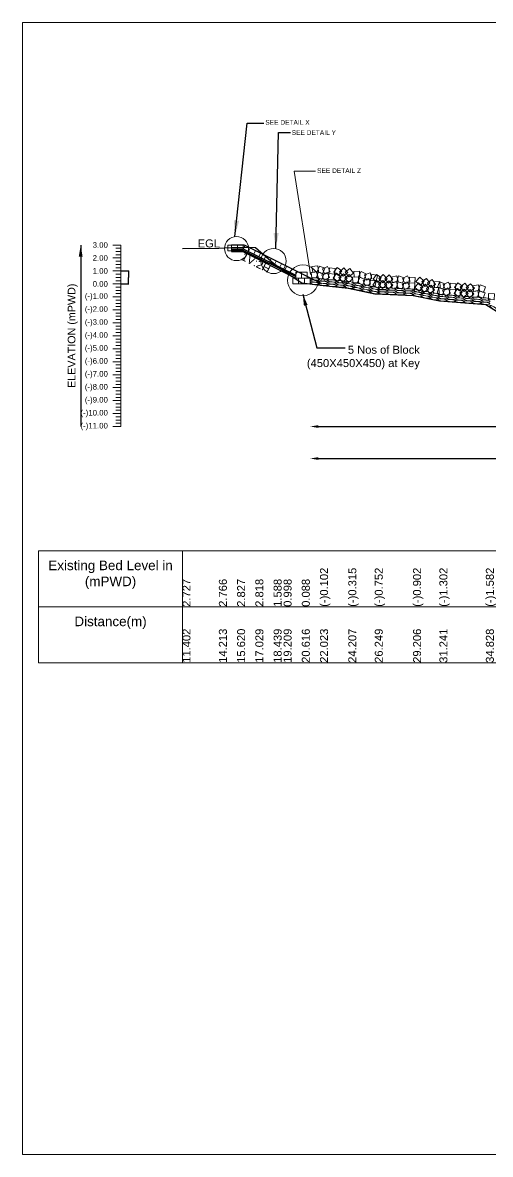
# Model space of a CAD drawing. Header units: inches. Extents: x 66615 to 414904, y -29123 to 90068.
# Drawn here: x 193388 to 196314, y -23222 to -16151 of the extents above; entities that cross this region are included whole.
import ezdxf

# ---------------------------------------------------------------- set-up
doc = ezdxf.new("R2010")
doc.units = ezdxf.units.IN
doc.header["$LTSCALE"] = 7
doc.header["$MEASUREMENT"] = 0
doc.header["$PDMODE"] = 3
for name, color, linetype, lineweight in [('Cross section Data Border', 7, 'Continuous', 9), ('Cross Section Labels', 7, 'Continuous', 9), ('Existing_Bed_Level for Xsection', 7, 'Continuous', 25), ('Long Section Labels', 7, 'Continuous', 9)]:
    doc.layers.add(name, color=color, linetype=linetype, lineweight=lineweight)
doc.styles.get("Standard").update_dxf_attribs({"font": 'arial.ttf'})
doc.dimstyles.new('Appron Lebeling Style', dxfattribs={"dimtxt": 50, "dimasz": 50, "dimexe": 0.18, "dimexo": 0.0625, "dimgap": 0.09, "dimtad": 0, "dimtih": 1, "dimtoh": 1, "dimdec": 4, "dimzin": 0, "dimdsep": 46, "dimtxsty": 'Standard', "dimcen": 0.09, "dimse1": 1, "dimse2": 1, "dimadec": 0, "dimazin": 0, "dimtfac": 1, "dimtdec": 4, "dimtofl": 0, "dimtmove": 0, "dimatfit": 3, "dimfxl": 1, "dimtolj": 1, "dimtzin": 0, "dimarcsym": 0})
doc.dimstyles.get("Standard").update_dxf_attribs({"dimtxt": 0.18, "dimasz": 0.18, "dimexe": 0.18, "dimexo": 0.0625, "dimgap": 0.09, "dimtad": 0, "dimtih": 1, "dimtoh": 1, "dimdec": 4, "dimzin": 0, "dimdsep": 46, "dimtxsty": 'Standard', "dimcen": 0.09, "dimadec": 0, "dimazin": 0, "dimtfac": 1, "dimtdec": 4, "dimtofl": 0, "dimtmove": 0, "dimatfit": 3, "dimfxl": 1, "dimtolj": 1, "dimtzin": 0, "dimarcsym": 0})

# ---------------------------------------------------------------- blocks, each defined once
blk = doc.blocks.new('*D5')
at = {"layer": 'Cross Section Labels', "color": 0, "lineweight": -2}
for p, q in [((195237.6, -18674.5), (196930, -18674.5)), ((198869.6, -18674.5), (197177.2, -18674.5))]:
    blk.add_line(p, q, dxfattribs=at)
at = {"layer": 'Cross Section Labels', "color": 0}
for points in [[(195237.6, -18666.2), (195237.6, -18682.8), (195187.6, -18674.5)], [(198869.6, -18666.2), (198869.6, -18682.8), (198919.6, -18674.5)]]:
    blk.add_solid(points, dxfattribs=at)
at = {"layer": 'Defpoints', "color": 0}
for p in [(195187.6, -17783.5), (198919.6, -18648.6), (198919.6, -18674.5)]:
    blk.add_point(p, dxfattribs=at)
at = {"layer": 'Cross Section Labels', "color": 0, "insert": (197053.6, -18674.5), "char_height": 50, "attachment_point": 5}
blk.add_mtext('\\A1;48.00 m', dxfattribs=at)
blk = doc.blocks.new('*D6')
at = {"layer": 'Cross Section Labels', "color": 0, "lineweight": -2}
for p, q in [((195237.6, -18874.5), (196698, -18874.5)), ((198869.6, -18874.5), (197409.2, -18874.5))]:
    blk.add_line(p, q, dxfattribs=at)
at = {"layer": 'Cross Section Labels', "color": 0}
for points in [[(195237.6, -18866.2), (195237.6, -18882.8), (195187.6, -18874.5)], [(198869.6, -18866.2), (198869.6, -18882.8), (198919.6, -18874.5)]]:
    blk.add_solid(points, dxfattribs=at)
at = {"layer": 'Defpoints', "color": 0}
for p in [(195187.6, -17783.5), (198919.6, -18648.6), (198919.6, -18874.5)]:
    blk.add_point(p, dxfattribs=at)
at = {"layer": 'Cross Section Labels', "color": 0, "insert": (197053.6, -18874.5), "char_height": 50, "attachment_point": 5}
blk.add_mtext('\\A1;Block @22.00 m³/m ^JGoo Bag @26.00 m³/m ', dxfattribs=at)
blk = doc.blocks.new('*D34')
at = {"layer": 'Defpoints', "color": 0}
for p in [(194001.8, -17702.5), (194051.8, -17702.5), (194001.8, -17783.5)]:
    blk.add_point(p, dxfattribs=at)
at = {"layer": 'Long Section Labels', "color": 0, "lineweight": -2}
for p, q in [((194001.9, -17702.5), (194052, -17702.5)), ((194051.8, -17702.7), (194051.8, -17742.8)), ((194051.8, -17783.3), (194051.8, -17743.2)), ((194001.9, -17783.5), (194052, -17783.5))]:
    blk.add_line(p, q, dxfattribs=at)
at = {"layer": 'Long Section Labels', "color": 0}
for points in [[(194051.8, -17702.7), (194051.9, -17702.7), (194051.8, -17702.5)], [(194051.8, -17783.3), (194051.9, -17783.3), (194051.8, -17783.5)]]:
    blk.add_solid(points, dxfattribs=at)
at = {"layer": 'Long Section Labels', "color": 0, "insert": (194051.8, -17743), "char_height": 0.18, "attachment_point": 5}
blk.add_mtext('\\A1;81.0000', dxfattribs=at)

msp = doc.modelspace()

# ---------------------------------------------------------------- linework, layer by layer
at = {"layer": 'Cross section Data Border'}
msp.add_lwpolyline([(193488.48281, -19451.00002), (202357.83983, -19451.00002), (202357.83983, -20151.00002), (193488.48281, -20151.00002)], close=True, dxfattribs=at)
for points in [[(194388.48281, -19451.00002), (194388.48281, -20151.00002)], [(193488.48281, -19801.00002), (202357.83983, -19801.00002)]]:
    msp.add_lwpolyline(points, dxfattribs=at)
at = {"layer": 'Cross Section Labels'}
msp.add_lwpolyline([(193388.48281, -16151.00002), (203388.48281, -16151.00002), (203388.48281, -23222.00002), (193388.48281, -23222.00002)], close=True, dxfattribs=at)
msp.add_lwpolyline([(195188.58312, -17723.79707), (195087.12214, -17079.91789), (195219.64471, -17080.05262)], dxfattribs=at)
for centre, radius in [((194726.39755, -17562.49258), 75.51259), ((194958.10342, -17640.48954), 78.80143), ((195142.11949, -17760.80883), 96.38374)]:
    msp.add_circle(centre, radius, dxfattribs=at)
at = {"layer": 'Existing_Bed_Level for Xsection'}
for points in [[(194388.48281, -17562.60302), (194616.16702, -17559.44402), (194730.20116, -17554.50302), (194844.32101, -17555.23202), (194958.50692, -17654.86202), (195020.8999, -17702.65202), (195134.79849, -17776.36202), (195248.78067, -17791.75202), (195425.7431, -17809.00502), (195591.09428, -17844.40202), (195830.63998, -17856.55202), (195995.46161, -17888.95202), (196286.02083, -17911.63202), (196591.58268, -18103.44002)], [(195260.49024, -17783.49002), (194779.62108, -17543.05544), (194774.49024, -17540.49002), (194768.75379, -17540.49002), (194695.85379, -17540.49002)], [(194695.85379, -17564.79002), (194768.75379, -17564.79002), (195096.46524, -17728.64574)], [(194695.85379, -17572.89002), (194766.84164, -17572.89002), (195096.46524, -17737.70182)], [(194695.85379, -17580.99002), (194764.92949, -17580.99002), (195096.46524, -17746.75789)]]:
    msp.add_lwpolyline(points, dxfattribs=at)
at = {"layer": 'Long Section Labels'}
msp.add_line((194695.85379, -17580.99002), (194695.85379, -17576.94002), dxfattribs=at)
for points in [[(194001.83293, -17540.49002), (193951.83293, -17540.49002)], [(194001.83293, -17560.74002), (193971.83293, -17560.74002)], [(194001.83293, -17580.99002), (193971.83293, -17580.99002)], [(194001.83293, -17601.24002), (193971.83293, -17601.24002)], [(194001.83293, -18674.49002), (194001.83293, -18593.49002), (194001.83293, -18512.49002), (194001.83293, -18431.49002), (194001.83293, -18350.49002), (194001.83293, -18269.49002), (194001.83293, -18188.49002), (194001.83293, -18107.49002), (194001.83293, -18026.49002), (194001.83293, -17945.49002), (194001.83293, -17864.49002), (194001.83293, -17783.49002), (194001.83293, -17702.49002), (194001.83293, -17621.49002), (194001.83293, -17540.49002)], [(194001.83293, -17621.49002), (193951.83293, -17621.49002)], [(194001.83293, -17641.74002), (193971.83293, -17641.74002)], [(194001.83293, -17661.99002), (193971.83293, -17661.99002)], [(194001.83293, -17702.49002), (193951.83293, -17702.49002)], [(194001.83293, -17682.24002), (193971.83293, -17682.24002)], [(194001.83293, -17722.74002), (193971.83293, -17722.74002)], [(194001.83293, -17742.99002), (193971.83293, -17742.99002)], [(194001.83293, -17783.49002), (193951.83293, -17783.49002)], [(194001.83293, -17763.24002), (193971.83293, -17763.24002)], [(194001.83293, -17803.74002), (193971.83293, -17803.74002)], [(194001.83293, -17864.49002), (193951.83293, -17864.49002)], [(194001.83293, -17823.99002), (193971.83293, -17823.99002)], [(194001.83293, -17844.24002), (193971.83293, -17844.24002)], [(194001.83293, -17884.74002), (193971.83293, -17884.74002)], [(194001.83293, -17945.49002), (193951.83293, -17945.49002)], [(194001.83293, -17904.99002), (193971.83293, -17904.99002)], [(194001.83293, -17925.24002), (193971.83293, -17925.24002)], [(194001.83293, -18026.49002), (193951.83293, -18026.49002)], [(194001.83293, -17965.74002), (193971.83293, -17965.74002)], [(194001.83293, -17985.99002), (193971.83293, -17985.99002)], [(194001.83293, -18006.24002), (193971.83293, -18006.24002)], [(194001.83293, -18046.74002), (193971.83293, -18046.74002)], [(194001.83293, -18066.99002), (193971.83293, -18066.99002)], [(194001.83293, -18087.24002), (193971.83293, -18087.24002)], [(194001.83293, -18107.49002), (193951.83293, -18107.49002)], [(194001.83293, -18127.74002), (193971.83293, -18127.74002)], [(194001.83293, -18147.99002), (193971.83293, -18147.99002)], [(194001.83293, -18168.24002), (193971.83293, -18168.24002)], [(194001.83293, -18188.49002), (193951.83293, -18188.49002)], [(194001.83293, -18208.74002), (193971.83293, -18208.74002)], [(194001.83293, -18228.99002), (193971.83293, -18228.99002)], [(194001.83293, -18269.49002), (193951.83293, -18269.49002)], [(194001.83293, -18249.24002), (193971.83293, -18249.24002)], [(194001.83293, -18289.74002), (193971.83293, -18289.74002)], [(194001.83293, -18309.99002), (193971.83293, -18309.99002)], [(194001.83293, -18350.49002), (193951.83293, -18350.49002)], [(194001.83293, -18330.24002), (193971.83293, -18330.24002)], [(194001.83293, -18370.74002), (193971.83293, -18370.74002)], [(194001.83293, -18431.49002), (193951.83293, -18431.49002)], [(194001.83293, -18390.99002), (193971.83293, -18390.99002)], [(194001.83293, -18411.24002), (193971.83293, -18411.24002)], [(194001.83293, -18451.74002), (193971.83293, -18451.74002)], [(194001.83293, -18512.49002), (193951.83293, -18512.49002)], [(194001.83293, -18471.99002), (193971.83293, -18471.99002)], [(194001.83293, -18492.24002), (193971.83293, -18492.24002)], [(194001.83293, -18593.49002), (193951.83293, -18593.49002)], [(194001.83293, -18532.74002), (193971.83293, -18532.74002)], [(194001.83293, -18552.99002), (193971.83293, -18552.99002)], [(194001.83293, -18573.24002), (193971.83293, -18573.24002)], [(194001.83293, -18613.74002), (193971.83293, -18613.74002)], [(194001.83293, -18633.99002), (193971.83293, -18633.99002)], [(194001.83293, -18654.24002), (193971.83293, -18654.24002)], [(194001.83293, -18674.49002), (193951.83293, -18674.49002)]]:
    msp.add_lwpolyline(points, dxfattribs=at)
for points in [[(194695.85379, -17540.49002), (194671.55379, -17540.49002), (194671.55379, -17576.94002), (194695.85379, -17576.94002)], [(194732.30379, -17540.49002), (194695.85379, -17540.49002), (194695.85379, -17564.79002), (194732.30379, -17564.79002)], [(194768.75379, -17540.49002), (194732.30379, -17540.49002), (194732.30379, -17564.79002), (194768.75379, -17564.79002)], [(194812.22295, -17559.35637), (194779.62108, -17543.05544), (194768.75379, -17564.79002), (194801.35566, -17581.09095)], [(194844.82482, -17575.65731), (194812.22295, -17559.35637), (194801.35566, -17581.09095), (194833.95753, -17597.39189)], [(194877.42669, -17591.95824), (194844.82482, -17575.65731), (194833.95753, -17597.39189), (194866.5594, -17613.69282)], [(194910.02856, -17608.25918), (194877.42669, -17591.95824), (194866.5594, -17613.69282), (194899.16127, -17629.99376)], [(194942.63043, -17624.56011), (194910.02856, -17608.25918), (194899.16127, -17629.99376), (194931.76314, -17646.29469)], [(194975.2323, -17640.86105), (194942.63043, -17624.56011), (194931.76314, -17646.29469), (194964.36501, -17662.59563)], [(195007.83417, -17657.16198), (194975.2323, -17640.86105), (194964.36501, -17662.59563), (194996.96688, -17678.89657)], [(195040.43605, -17673.46292), (195007.83417, -17657.16198), (194996.96688, -17678.89657), (195029.56876, -17695.1975)], [(195073.03792, -17689.76386), (195040.43605, -17673.46292), (195029.56876, -17695.1975), (195062.17063, -17711.49844)], [(195234.24855, -17670.40776), (195198.09577, -17675.05306), (195202.74106, -17711.20584), (195238.89385, -17706.56054)], [(195278.46361, -17685.90441), (195244.83738, -17671.83747), (195230.77044, -17705.46371), (195264.39667, -17719.53065)], [(195296.40482, -17674.9452), (195263.20967, -17690.00125), (195278.26571, -17723.1964), (195311.46086, -17708.14035)], [(195105.63979, -17706.06479), (195073.03792, -17689.76386), (195062.17063, -17711.49844), (195094.7725, -17727.79937)], [(195114.69024, -17747.04002), (195078.24024, -17747.04002), (195078.24024, -17783.49002), (195114.69024, -17783.49002)], [(195132.91524, -17710.59002), (195096.46524, -17710.59002), (195096.46524, -17747.04002), (195132.91524, -17747.04002)], [(195151.14024, -17747.04002), (195114.69024, -17747.04002), (195114.69024, -17783.49002), (195151.14024, -17783.49002)], [(195169.36524, -17710.59002), (195132.91524, -17710.59002), (195132.91524, -17747.04002), (195169.36524, -17747.04002)], [(195187.59024, -17747.04002), (195151.14024, -17747.04002), (195151.14024, -17783.49002), (195187.59024, -17783.49002)], [(195229.37129, -17706.52998), (195193.2185, -17711.17528), (195197.8638, -17747.32806), (195234.01658, -17742.68276)], [(195273.58635, -17722.02663), (195239.96011, -17707.9597), (195225.89318, -17741.58593), (195259.51941, -17755.65287)], [(195292.86788, -17711.22319), (195259.67273, -17726.27924), (195274.72878, -17759.47439), (195307.92393, -17744.41834)], [(195339.98379, -17722.5152), (195303.70579, -17718.97826), (195300.16886, -17755.25625), (195336.44685, -17758.79319)], [(195343.52072, -17686.2372), (195307.24273, -17682.70027), (195303.70579, -17718.97826), (195339.98379, -17722.5152)], [(195381.77741, -17738.18387), (195352.11553, -17716.99956), (195330.93122, -17746.66144), (195360.5931, -17767.84576)], [(195385.31435, -17701.90588), (195355.65246, -17680.72157), (195334.46815, -17710.38345), (195364.13003, -17731.56776)], [(195395.14351, -17720.30817), (195366.98089, -17743.44839), (195390.1211, -17771.611), (195418.28372, -17748.47079)], [(195398.68044, -17684.03018), (195370.51782, -17707.1704), (195393.65803, -17735.33301), (195421.82065, -17712.1928)], [(195454.5637, -17751.9873), (195431.40107, -17723.84312), (195403.25689, -17747.00575), (195426.41952, -17775.14993)], [(195458.10064, -17715.70931), (195434.938, -17687.56512), (195406.79382, -17710.72776), (195429.95645, -17738.87194)], [(195488.55399, -17738.73784), (195452.15159, -17740.60004), (195454.01378, -17777.00244), (195490.41618, -17775.14024)], [(195496.18403, -17703.09538), (195459.78163, -17704.95758), (195461.64382, -17741.35998), (195498.04622, -17739.49778)], [(195531.45202, -17757.57602), (195499.00218, -17740.97451), (195482.40067, -17773.42435), (195514.85051, -17790.02586)], [(195539.08206, -17721.93356), (195506.63222, -17705.33204), (195490.03071, -17737.78189), (195522.48055, -17754.3834)], [(195561.94702, -17714.54693), (195527.25802, -17725.73959), (195538.45067, -17760.42859), (195573.13967, -17749.23594)], [(195607.47756, -17731.11159), (195571.8351, -17723.48155), (195564.20506, -17759.12401), (195599.84752, -17766.75405)], [(195631.67184, -17743.65745), (195601.05709, -17723.87514), (195581.27478, -17754.48989), (195611.88953, -17774.2722)], [(195644.19237, -17725.17965), (195617.13608, -17749.60422), (195641.56066, -17776.66051), (195668.61695, -17752.23593)], [(195705.02119, -17754.06184), (195680.57508, -17727.02501), (195653.53825, -17751.47113), (195677.98436, -17778.50795)], [(195729.67975, -17732.97057), (195694.0406, -17740.61607), (195701.6861, -17776.25521), (195737.32525, -17768.60971)], [(195775.0336, -17744.72411), (195740.35094, -17733.51182), (195729.13865, -17768.19448), (195763.82131, -17779.40678)], [(195796.42738, -17733.78452), (195763.96815, -17750.36765), (195780.55128, -17782.82689), (195813.01052, -17766.24376)], [(195844.01734, -17742.87371), (195807.61414, -17741.02731), (195805.76773, -17777.43051), (195842.17093, -17779.27692)], [(195900.2097, -17765.59214), (195872.73682, -17741.6371), (195848.78179, -17769.10998), (195876.25466, -17793.06501)], [(195554.31698, -17750.18939), (195519.62798, -17761.38205), (195530.82063, -17796.07105), (195565.50963, -17784.8784)], [(195599.84752, -17766.75405), (195564.20506, -17759.12401), (195556.57502, -17794.76647), (195592.21748, -17802.39651)], [(195629.82543, -17780.06065), (195599.21069, -17760.27834), (195579.42838, -17790.89309), (195610.04312, -17810.6754)], [(195642.34596, -17761.58285), (195615.28968, -17786.00742), (195639.71425, -17813.06371), (195666.77054, -17788.63914)], [(195703.17478, -17790.46505), (195678.72867, -17763.42822), (195651.69184, -17787.87433), (195676.13795, -17814.91116)], [(195727.83334, -17769.37377), (195692.19419, -17777.01927), (195699.83969, -17812.65842), (195735.47884, -17805.01292)], [(195773.1872, -17781.12732), (195738.50454, -17769.91503), (195727.29224, -17804.59769), (195761.9749, -17815.80998)], [(195794.58098, -17770.18772), (195762.12174, -17786.77086), (195778.70487, -17819.2301), (195811.16411, -17802.64696)], [(195842.17093, -17779.27692), (195805.76773, -17777.43051), (195803.92132, -17813.83372), (195840.32453, -17815.68012)], [(195893.17905, -17801.35766), (195865.70617, -17777.40262), (195841.75114, -17804.8755), (195869.22401, -17828.83053)], [(195908.2121, -17784.85916), (195877.94255, -17805.16574), (195898.24913, -17835.43529), (195928.51868, -17815.12871)], [(195915.24275, -17749.09364), (195884.9732, -17769.40022), (195905.27978, -17799.66977), (195935.54932, -17779.36319)], [(195964.28816, -17822.13922), (195943.95749, -17791.88585), (195913.70412, -17812.21652), (195934.03479, -17842.46989)], [(195971.3188, -17786.3737), (195950.98813, -17756.12033), (195920.73476, -17776.451), (195941.06544, -17806.70437)], [(195991.70816, -17804.78901), (195955.34215, -17807.26202), (195957.81516, -17843.62803), (195994.18117, -17841.15502)], [(195998.73881, -17769.02349), (195962.3728, -17771.4965), (195964.8458, -17807.86251), (196001.21182, -17805.3895)], [(196026.99264, -17818.77539), (195992.628, -17806.62328), (195980.47589, -17840.98792), (196014.84053, -17853.14004)], [(196029.82917, -17782.43593), (195995.46453, -17770.28382), (195983.31241, -17804.64846), (196017.67706, -17816.80057)], [(196048.67625, -17808.42214), (196015.77768, -17824.11567), (196031.47121, -17857.01423), (196064.36978, -17841.3207)], [(196051.51277, -17772.08267), (196018.61421, -17787.7762), (196034.30774, -17820.67477), (196067.2063, -17804.98124)], [(196096.00119, -17818.80324), (196059.66172, -17815.96672), (196056.8252, -17852.30618), (196093.16466, -17855.14271)], [(196098.83771, -17782.46378), (196062.49825, -17779.62725), (196059.66172, -17815.96672), (196096.00119, -17818.80324)], [(196138.08926, -17833.66287), (196108.02428, -17813.05463), (196087.41605, -17843.11961), (196117.48103, -17863.72785)], [(196140.92579, -17797.3234), (196110.86081, -17776.71517), (196090.25257, -17806.78015), (196120.31755, -17827.38838)], [(196151.10808, -17815.53268), (196123.39704, -17839.21181), (196147.07616, -17866.92285), (196174.7872, -17843.24372)], [(196153.9446, -17779.19322), (196126.23357, -17802.87234), (196149.91269, -17830.58338), (196177.62373, -17806.90426)], [(196211.12826, -17846.05979), (196187.42708, -17818.36761), (196159.73491, -17842.0688), (196183.43609, -17869.76097)], [(196213.96479, -17809.72032), (196190.26361, -17782.02815), (196162.57143, -17805.72933), (196186.27261, -17833.42151)], [(196239.18826, -17789.30801), (196203.35423, -17795.98067), (196210.02689, -17831.8147), (196245.86092, -17825.14204)], [(196284.20542, -17802.29162), (196249.84077, -17790.1395), (196237.68866, -17824.50415), (196272.0533, -17836.65626)], [(196236.35173, -17825.64747), (196200.5177, -17832.32013), (196207.19036, -17868.15417), (196243.02439, -17861.48151)], [(196281.36889, -17838.63108), (196247.00425, -17826.47897), (196234.85213, -17860.84361), (196269.21677, -17872.99572)], [(196339.79436, -17845.70474), (196303.37006, -17844.33619), (196302.00151, -17880.76049), (196338.42581, -17882.12904)]]:
    msp.add_lwpolyline(points, close=True, dxfattribs=at)
for centre, major_axis in [((195218.91093, -17752.98159), (26.71439, -3.60701)), ((195215.22589, -17780.27394), (26.71439, -3.60701)), ((195217.06841, -17766.62776), (26.71439, -3.60701)), ((195268.48322, -17786.75528), (26.82959, -2.61576)), ((195269.8194, -17773.05026), (26.82959, -2.61576)), ((195271.15557, -17759.34524), (26.82959, -2.61576)), ((195322.1424, -17791.98679), (26.82959, -2.61576)), ((195323.47858, -17778.28177), (26.82959, -2.61576)), ((195324.81475, -17764.57676), (26.82959, -2.61576)), ((195375.80158, -17797.21831), (26.82959, -2.61576)), ((195377.13775, -17783.51329), (26.82959, -2.61576)), ((195378.47393, -17769.80827), (26.82959, -2.61576)), ((195430.18048, -17802.91394), (26.35958, -5.64284)), ((195433.06294, -17789.44901), (26.35958, -5.64284)), ((195435.9454, -17775.98408), (26.35958, -5.64284)), ((195482.89964, -17814.19962), (26.35958, -5.64284)), ((195485.7821, -17800.73469), (26.35958, -5.64284)), ((195488.66456, -17787.26976), (26.35958, -5.64284)), ((195535.6188, -17825.4853), (26.35958, -5.64284)), ((195538.50126, -17812.02037), (26.35958, -5.64284)), ((195541.38372, -17798.55544), (26.35958, -5.64284)), ((195591.22042, -17823.30604), (26.35958, -5.64284)), ((195594.10288, -17809.84111), (26.35958, -5.64284)), ((195641.69782, -17826.28713), (26.92219, -1.36552)), ((195642.39535, -17812.53481), (26.92219, -1.36552)), ((195696.23973, -17815.26585), (26.92219, -1.36552)), ((195750.08412, -17817.99689), (26.92219, -1.36552)), ((195803.9285, -17820.72793), (26.92219, -1.36552)), ((195862.22436, -17827.67693), (26.45059, -5.19955)), ((195588.33796, -17836.77097), (26.35958, -5.64284)), ((195641.00028, -17840.03945), (26.92219, -1.36552)), ((195694.84467, -17842.77049), (26.92219, -1.36552)), ((195695.5422, -17829.01817), (26.92219, -1.36552)), ((195748.68905, -17845.50153), (26.92219, -1.36552)), ((195749.38658, -17831.74921), (26.92219, -1.36552)), ((195802.53344, -17848.23257), (26.92219, -1.36552)), ((195803.23097, -17834.48025), (26.92219, -1.36552)), ((195856.91232, -17854.69977), (26.45059, -5.19955)), ((195859.56834, -17841.18835), (26.45059, -5.19955)), ((195909.8135, -17865.09888), (26.45059, -5.19955)), ((195912.46952, -17851.58746), (26.45059, -5.19955)), ((195915.12554, -17838.07604), (26.45059, -5.19955)), ((195962.71468, -17875.49799), (26.45059, -5.19955)), ((195965.3707, -17861.98657), (26.45059, -5.19955)), ((195968.02672, -17848.47515), (26.45059, -5.19955)), ((196015.12575, -17883.58098), (26.87505, -2.09777)), ((196016.19732, -17869.85274), (26.87505, -2.09777)), ((196017.2689, -17856.1245), (26.87505, -2.09777)), ((196068.87585, -17887.77652), (26.87505, -2.09777)), ((196069.94743, -17874.04828), (26.87505, -2.09777)), ((196071.019, -17860.32004), (26.87505, -2.09777)), ((196122.62596, -17891.97206), (26.87505, -2.09777)), ((196123.69753, -17878.24382), (26.87505, -2.09777)), ((196124.76911, -17864.51558), (26.87505, -2.09777)), ((196176.37606, -17896.1676), (26.87505, -2.09777)), ((196177.44764, -17882.43936), (26.87505, -2.09777)), ((196178.51921, -17868.71112), (26.87505, -2.09777)), ((196231.19774, -17886.6349), (26.87505, -2.09777)), ((196232.26932, -17872.90666), (26.87505, -2.09777)), ((196284.94785, -17890.83044), (26.87505, -2.09777)), ((196286.01942, -17877.10219), (26.87505, -2.09777)), ((196230.12616, -17900.36314), (26.87505, -2.09777)), ((196283.87627, -17904.55868), (26.87505, -2.09777)), ((196333.06691, -17933.03482), (22.83134, -14.33174))]:
    msp.add_ellipse(centre, major_axis=major_axis, ratio=0.255, dxfattribs=at)

# ---------------------------------------------------------------- texts
at = {"layer": 'Cross section Data Border', "char_height": 60, "width": 800, "attachment_point": 5}
for s, insert in [('Existing Bed Level in (mPWD)', (193938.48281, -19601.00002)), ('Distance(m)', (193938.48281, -19901.00002))]:
    msp.add_mtext(s, dxfattribs=dict(at, insert=insert))
at = {"layer": 'Cross Section Labels'}
for s, p in [('SEE DETAIL X', (194906.54406, -16788.64528)), ('SEE DETAIL Y', (195071.35594, -16852.38771)), ('SEE DETAIL Z', (195230.28017, -17090.49512))]:
    msp.add_text(s, height=29.5, dxfattribs=at).set_placement(p)
at = {"layer": 'Cross Section Labels', "char_height": 50}
for s, insert, attachment_point in [('EGL', (194622.95379, -17556.15048), 9), ('5 Nos of Block ^J(450X450X450) at Key', (195873.07417, -18243.87406), 6)]:
    msp.add_mtext(s, dxfattribs=dict(at, insert=insert, attachment_point=attachment_point))
at = {"layer": 'Cross Section Labels', "insert": (194859.65309, -17628.35182), "char_height": 50, "attachment_point": 2, "rotation": 333.434948823}
msp.add_mtext('1V:2H', dxfattribs=at)
at = {"layer": 'Long Section Labels', "char_height": 35, "attachment_point": 6}
for s, insert in [('3.00', (193921.83293, -17540.49002)), ('2.00', (193921.83293, -17621.49002)), ('1.00', (193921.83293, -17702.49002)), ('0.00', (193921.83293, -17783.49002)), ('(-)1.00', (193921.83293, -17864.49002)), ('(-)2.00', (193921.83293, -17945.49002)), ('(-)3.00', (193921.83293, -18026.49002)), ('(-)4.00', (193921.83293, -18107.49002)), ('(-)5.00', (193921.83293, -18188.49002)), ('(-)6.00', (193921.83293, -18269.49002)), ('(-)7.00', (193921.83293, -18350.49002)), ('(-)8.00', (193921.83293, -18431.49002)), ('(-)9.00', (193921.83293, -18512.49002)), ('(-)10.00', (193921.83293, -18593.49002)), ('(-)11.00', (193921.83293, -18674.49002))]:
    msp.add_mtext(s, dxfattribs=dict(at, insert=insert))
at = {"layer": 'Long Section Labels', "rotation": 90}
for s, insert, char_height, attachment_point in [('ELEVATION (mPWD)', (193701.83293, -18107.49002), 48, 5), ('(-)0.102', (195248.78067, -19801.00002), 50, 1), ('(-)0.315', (195425.7431, -19801.00002), 50, 1), ('(-)0.752', (195591.09428, -19801.00002), 50, 1), ('(-)0.902', (195830.63998, -19801.00002), 50, 1), ('(-)1.302', (195995.46161, -19801.00002), 50, 1), ('(-)1.582', (196286.02083, -19801.00002), 50, 1), ('2.727', (194388.48281, -19801.00002), 50, 1), ('2.766', (194616.16702, -19801.00002), 50, 1), ('2.827', (194730.20116, -19801.00002), 50, 1), ('2.818', (194844.32101, -19801.00002), 50, 1), ('1.588', (194958.50692, -19801.00002), 50, 1), ('0.998', (195020.8999, -19801.00002), 50, 1), ('0.088', (195134.79849, -19801.00002), 50, 1), ('15.620', (194730.20116, -20151.00002), 50, 1), ('11.402', (194388.48281, -20151.00002), 50, 1), ('14.213', (194616.16702, -20151.00002), 50, 1), ('17.029', (194844.32101, -20151.00002), 50, 1), ('18.439', (194958.50692, -20151.00002), 50, 1), ('19.209', (195020.8999, -20151.00002), 50, 1), ('20.616', (195134.79849, -20151.00002), 50, 1), ('22.023', (195248.78067, -20151.00002), 50, 1), ('24.207', (195425.7431, -20151.00002), 50, 1), ('26.249', (195591.09428, -20151.00002), 50, 1), ('29.206', (195830.63998, -20151.00002), 50, 1), ('31.241', (195995.46161, -20151.00002), 50, 1), ('34.828', (196286.02083, -20151.00002), 50, 1)]:
    msp.add_mtext(s, dxfattribs=dict(at, insert=insert, char_height=char_height, attachment_point=attachment_point))

# ---------------------------------------------------------------- dimensions: what is measured, and where the dimension line sits
at = {"layer": 'Cross Section Labels'}
for base, text, picture, middle in [((198919.61482, -18674.49002), '48.00 m', '*D5', (197053.60253, -18674.49002)), ((198919.61482, -18874.49002), 'Block @22.00 m³/m ^JGoo Bag @26.00 m³/m ', '*D6', (197053.60253, -18874.49002))]:
    dim = msp.add_linear_dim(base=base, p1=(195187.59024, -17783.49002), p2=(198919.61482, -18648.6174), text=text, dimstyle='Appron Lebeling Style', dxfattribs=at)
    dim.commit()
    dim.dimension.update_dxf_attribs({"geometry": picture, "text_midpoint": middle})
at = {"layer": 'Long Section Labels'}
dim = msp.add_linear_dim(base=(194051.82173, -17702.49002), p1=(194001.83293, -17783.49002), p2=(194001.83293, -17702.49002), angle=90, dimstyle='Standard', dxfattribs=at)
dim.commit()
dim.dimension.update_dxf_attribs({"geometry": '*D34', "text_midpoint": (194051.82173, -17742.99002)})

# ---------------------------------------------------------------- leaders
at = {"layer": 'Cross Section Labels'}
for points, override in [([(194715.65375, -17486.98149), (194793.96233, -16778.70573), (194896.79637, -16778.60687)], {"dimasz": 100, "dimgap": 0.09, "dimtad": 0}), ([(194971.7261, -17564.85006), (194989.37013, -16837.64804), (195063.46673, -16838.05529)], {"dimasz": 100, "dimgap": 0.09, "dimtad": 0}), ([(195141.2066, -17848.10719), (195228.68124, -18183.77622), (195405.73434, -18183.77622)], {"dimasz": 72})]:
    msp.add_leader(points, dimstyle='Standard', override=override, dxfattribs=at)
at = {"layer": 'Long Section Labels'}
msp.add_leader([(193751.83293, -17540.49002), (193751.83293, -18674.49002)], dimstyle='Standard', override={"dimasz": 72}, dxfattribs=at)

doc.saveas('drawing.dxf')
